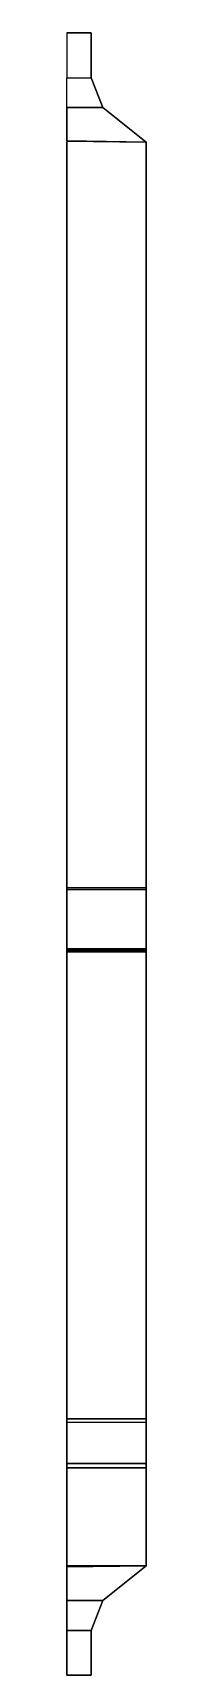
# Model space of a CAD drawing. Header units: millimetres. Extents: x 0 to 12, y -7 to 231.
import ezdxf

# ---------------------------------------------------------------- set-up
doc = ezdxf.new("R2010")
doc.units = ezdxf.units.MM
doc.layers.add('ACESSORIOS', color=1, linetype='Continuous')

msp = doc.modelspace()

# ---------------------------------------------------------------- linework, layer by layer
at = {"layer": 'ACESSORIOS'}
for p, q in [((11.5, 96.4, -54), (11.5, 98.3, -78.24)), ((0, 23.45, -54), (0, 22.47, -74.67)), ((0, 23.3, -57.23), (11.5, 23.3, -57.23)), ((11.5, 22.7, -69.94), (0, 22.7, -69.94)), ((11.5, 23.45, -54), (11.5, 22.47, -74.67))]:
    msp.add_line(p, q, dxfattribs=at)
for points in [[(3.5, 230.65, -54.74), (0, 230.65, -54.74), (0, 230.65, -73.26), (3.5, 230.65, -73.26)], [(3.5, 224.12, -54.43), (3.5, 230.65, -54.74), (0, 230.65, -54.74), (0, 224.12, -54.43)], [(0, 224.12, -73.57), (3.5, 224.12, -73.57), (3.5, 230.65, -73.26), (0, 230.65, -73.26)], [(3.5, 224.12, -54.43), (3.5, 224.12, -73.57), (3.5, 230.65, -73.26), (3.5, 230.65, -54.74)], [(0, 224.12, -54.43), (3.5, 224.12, -54.43), (5.22, 219.84, -54.23), (0, 219.84, -54.23)], [(0, 224.12, -73.57), (3.5, 224.12, -73.57), (5.22, 219.84, -73.77), (0, 219.84, -73.77)], [(5.22, 219.84, -54.23), (5.22, 219.84, -73.77), (3.5, 224.12, -73.57), (3.5, 224.12, -54.43)], [(11.5, 214.79, -54), (5.22, 219.84, -54.23), (0, 219.84, -54.23), (0, 214.95, -54)], [(5.22, 219.84, -73.77), (11.5, 214.79, -73.77), (0, 215, -74), (0, 219.84, -73.77)], [(11.5, 214.79, -54), (5.22, 219.84, -54.23), (5.22, 219.84, -73.77), (11.5, 214.79, -73.77)], [(11.5, 214.79, -54), (11.5, 214.79, -83.74), (0, 215, -83.75), (0, 214.95, -54)], [(11.5, 106.74, -78.64), (11.5, 214.79, -83.74), (0, 215, -83.75), (0, 106.74, -78.64)], [(11.5, 8.51, -54), (11.5, 214.79, -54), (0, 214.95, -54), (0, 8.35, -54)], [(0, 96.4, -54), (0, 98.3, -78.24), (0, 214.79, -83.74), (0, 214.79, -54)], [(11.5, 96.4, -54), (11.5, 98.3, -78.24), (11.5, 214.79, -83.74), (11.5, 214.79, -54)], [(0, 106.74, -78.64), (0, 106.51, -83.63), (11.5, 106.51, -83.63), (11.5, 106.74, -78.64)], [(0, 97.7, -78.21), (0, 97.46, -83.21), (0, 106.51, -83.63), (0, 106.74, -78.64)], [(0, 97.46, -83.21), (0, 106.51, -83.63), (11.5, 106.51, -83.63), (11.5, 97.46, -83.21)], [(11.5, 97.7, -78.21), (11.5, 97.46, -83.21), (11.5, 106.51, -83.63), (11.5, 106.74, -78.64)], [(0, 22.7, -69.94), (0, 22.47, -74.67), (0, 98.3, -78.24), (0, 97.93, -73.49)], [(0, 97.72, -70.87), (0, 97.93, -73.49), (11.5, 97.93, -73.49), (11.5, 97.72, -70.87)], [(0, 22.7, -69.94), (11.5, 22.7, -69.94), (11.5, 97.93, -73.49), (0, 97.93, -73.49)], [(0, 29.31, -67.65), (11.5, 29.31, -67.65), (11.5, 97.72, -70.87), (0, 97.72, -70.87)], [(0, 97.7, -78.21), (0, 97.46, -83.21), (11.5, 97.46, -83.21), (11.5, 97.7, -78.21)], [(0, 97.7, -78.21), (11.5, 97.7, -78.21), (11.5, 8.51, -74.01), (0, 8.51, -74.01)], [(11.5, 22.7, -69.94), (11.5, 22.47, -74.67), (11.5, 98.3, -78.24), (11.5, 97.93, -73.49)], [(0, 23.3, -57.23), (0, 29.79, -57.53), (11.5, 29.79, -57.53), (11.5, 23.3, -57.23)], [(0, 29.79, -57.53), (0, 29.31, -67.65), (11.5, 29.31, -67.65), (11.5, 29.79, -57.53)], [(0, 23.45, -54), (0, 23.3, -57.23), (0, 29.79, -57.53), (0, 29.79, -54)], [(0, 29.79, -57.53), (0, 29.31, -67.65), (11.5, 29.31, -67.65), (11.5, 29.79, -57.53)], [(11.5, 23.45, -54), (11.5, 23.3, -57.23), (11.5, 29.79, -57.53), (11.5, 29.79, -54)], [(0, 8.35, -54), (0, 8.51, -74.01), (0, 22.47, -74.67), (0, 23.45, -54)], [(0, 23.3, -57.23), (0, 22.7, -69.94), (11.5, 22.7, -69.94), (11.5, 23.3, -57.23)], [(11.5, 8.51, -54), (11.5, 8.51, -74.01), (11.5, 22.47, -74.67), (11.5, 23.45, -54)], [(0, 8.35, -54), (11.5, 8.51, -54), (5.24, 3.48, -54.23), (0, 3.48, -54.23)], [(0, 8.51, -74.01), (11.5, 8.51, -74.01), (5.24, 3.48, -73.77), (0, 3.48, -73.77)], [(0, 8.35, -54), (0, 8.51, -74.01), (0, -7.35, -73.26), (0, -7.35, -54.74)], [(5.24, 3.48, -54.23), (5.24, 3.48, -73.77), (11.5, 8.51, -74.01), (11.5, 8.51, -54)], [(0, 3.48, -54.23), (5.24, 3.48, -54.23), (3.5, -0.86, -54.43), (0, -0.86, -54.43)], [(0, 3.48, -73.77), (5.24, 3.48, -73.77), (3.5, -0.86, -73.57), (0, -0.86, -73.57)], [(3.5, -0.86, -54.43), (3.5, -0.86, -73.57), (5.24, 3.48, -73.77), (5.24, 3.48, -54.23)], [(3.5, -0.86, -54.43), (0, -0.86, -54.43), (0, -7.35, -54.74), (3.5, -7.35, -54.74)], [(0, -0.86, -73.57), (3.5, -0.86, -73.57), (3.5, -7.35, -73.26), (0, -7.35, -73.26)], [(3.5, -7.35, -54.74), (3.5, -7.35, -73.26), (3.5, -0.86, -73.57), (3.5, -0.86, -54.43)], [(0, -7.35, -54.74), (0, -7.35, -73.26), (3.5, -7.35, -73.26), (3.5, -7.35, -54.74)]]:
    msp.add_3dface(points, dxfattribs=at)
at = {"layer": 'ACESSORIOS', "invisible_edges": 15}
for points in [[(0, 29.79, -57.53), (0, 29.31, -67.65), (0, 97.72, -70.87), (0, 97.35, -66.12)], [(11.5, 29.79, -57.53), (11.5, 29.31, -67.65), (11.5, 97.72, -70.87), (11.5, 97.35, -66.12)], [(0, 29.79, -54), (0, 29.79, -57.53), (0, 97.35, -66.12), (0, 96.4, -54)], [(11.5, 29.79, -54), (11.5, 29.79, -57.53), (11.5, 97.35, -66.12), (11.5, 96.4, -54)]]:
    msp.add_3dface(points, dxfattribs=at)

doc.saveas('drawing.dxf')
